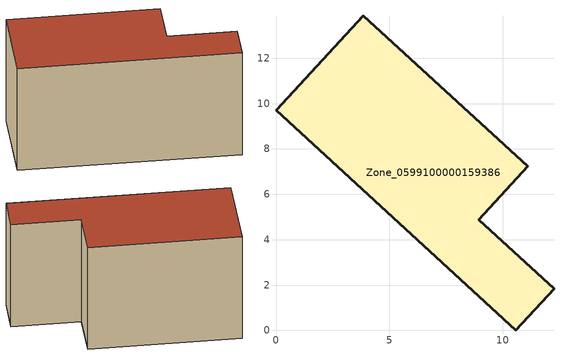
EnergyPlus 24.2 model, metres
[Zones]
Zone_0599100000159386
 floor ground (C_G): 0,9.7 3.84,13.88 11.09,7.23 8.93,4.88 12.25,1.84 10.56,0 z0
 wall outside (C_F): 3.84,13.88 0,9.7 10.56,0 12.25,1.84 8.93,4.88 11.09,7.23 3.84,13.88 z0:7.72
 roof outside (C_R): 0,9.7 10.56,0 12.25,1.84 8.93,4.88 11.09,7.23 3.84,13.88 z7.72
[BUILDING]
Pand.0599100000159386: North Axis=0; Terrain=City; Loads Convergence Tolerance Value=0.04; Temperature Convergence Tolerance Value=0.4; Solar Distribution=FullExterior; Maximum Number of Warmup Days=25; Minimum Number of Warmup Days=1
[Site:Location]
Rotterdam.The.Hague.AP_ZH_NLD Design_Conditions: Latitude=51.96; Longitude=4.45; Time Zone=1; Elevation=-4.5
[SITE:GROUNDTEMPERATURE:BUILDINGSURFACE]
18, 18, 18, 18, 18, 18, 18, 18, 18, 18, 18, 18
[MATERIAL] Thermal Absorptance=0.9; Solar Absorptance=0.7; Visible Absorptance=0.7
Name | Roughness | Thickness | Conductivity | Density | Specific Heat
G.TI.1975-1991 | MediumSmooth | 0.15 | 0.288461 | 540 | 1210
F.TI.1975-1991 | Rough | 0.3 | 0.230769 | 1920 | 840
R.TI.1975-1991 | MediumRough | 0.2 | 0.153846 | 1500 | 1000
[CONSTRUCTION]
C_G: G.TI.1975-1991
C_F: F.TI.1975-1991
C_R: R.TI.1975-1991
[ZONE]
Zone_0599100000159386: Type=1; Multiplier=1; Ceiling Height=Autocalculate; Volume=Autocalculate; Floor Area=autocalculate; Part of Total Floor Area=Yes
[ZONEINFILTRATION:DESIGNFLOWRATE]
Infil_Zone_0599100000159386: Zone or ZoneList or Space or SpaceList=Zone_0599100000159386; Schedule=AlwaysOn; Design Flow Rate Calculation Method=Flow/Area; Flow Rate per Floor Area=0.003; Constant Term Coefficient=1; Temperature Term Coefficient=0; Velocity Term Coefficient=0; Velocity Squared Term Coefficient=0
[HVACTEMPLATE:ZONE:IDEALLOADSAIRSYSTEM]
Zone_0599100000159386: Maximum Heating Supply Air Temperature=50; Minimum Cooling Supply Air Temperature=13; Maximum Heating Supply Air Humidity Ratio=0.0156; Minimum Cooling Supply Air Humidity Ratio=0.0077; Heating Limit=NoLimit; Cooling Limit=NoLimit; Dehumidification Control Type=ConstantSensibleHeatRatio; Cooling Sensible Heat Ratio=0.7; Dehumidification Setpoint=60; Humidification Control Type=None; Humidification Setpoint=30; Outdoor Air Method=None; Outdoor Air Flow Rate per Person=0.00944; Outdoor Air Flow Rate per Zone Floor Area=0; Outdoor Air Flow Rate per Zone=0; Demand Controlled Ventilation Type=None; Outdoor Air Economizer Type=NoEconomizer; Heat Recovery Type=None; Sensible Heat Recovery Effectiveness=0.7; Latent Heat Recovery Effectiveness=0.65
[ZONECONTROL:THERMOSTAT]
ThermostatControl_Zone_0599100000159386: Zone or ZoneList=Zone_0599100000159386; Control Type Schedule=DualSetpointControlType; Control 1=Thermostat_Zone_0599100000159386; Temperature Difference Between Cutout And Setpoint=0
[THERMOSTATSETPOINT:DUALSETPOINT]
Thermostat_Zone_0599100000159386: Heating Setpoint Temperature Schedule=HeatingSetpoint_Zone_0599100000159386; Cooling Setpoint Temperature Schedule=CoolingSetpoint_Zone_0599100000159386
[SCHEDULE:COMPACT]
HeatingSetpoint_Zone_0599100000159386: Through: 12/31, For: AllDays, Until: 24:00, 21
CoolingSetpoint_Zone_0599100000159386: Through: 12/31, For: AllDays, Until: 24:00, 24
DualSetpointControlType: Through: 12/31, For: AllDays, Until: 24:00, 4
AlwaysOn: Through: 12/31, For: AllDays, Until: 24:00, 1
